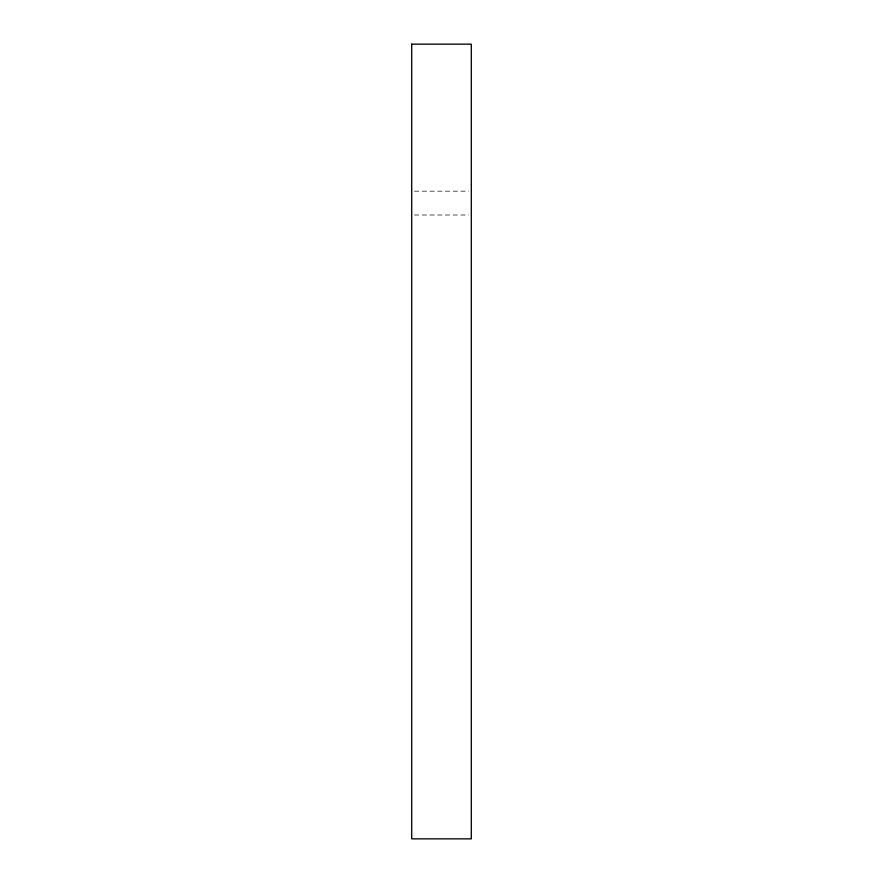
<?xml version="1.0" encoding="UTF-8"?>
<svg xmlns="http://www.w3.org/2000/svg" width="883" height="883" viewBox="0 0 883 883"><rect width="100%" height="100%" fill="white"/><g stroke="black" fill="none" stroke-linecap="round" stroke-linejoin="round"><path stroke-width="0.66" stroke-dasharray="4.42 3.31" d="M414.425 191.169L468.597 191.169M414.414 215.011L468.597 215.011"/><path stroke-width="1.32" d="M411.699 44.15L411.699 838.85L471.301 838.85L471.301 44.15L411.699 44.15"/></g></svg>
